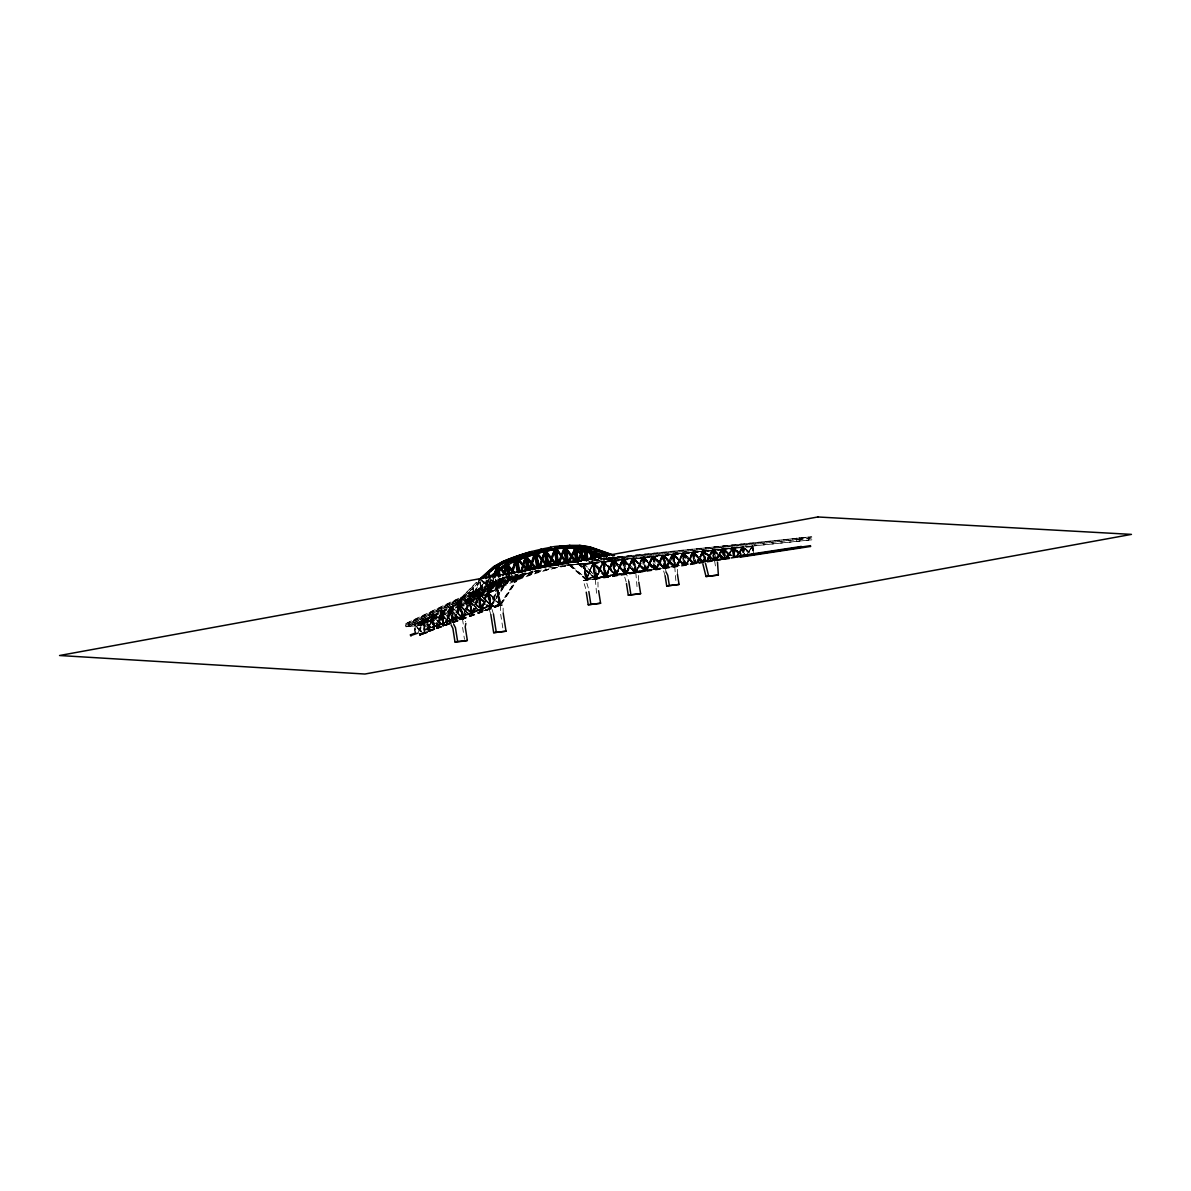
<?xml version="1.0" encoding="UTF-8"?>
<svg xmlns="http://www.w3.org/2000/svg" width="1191" height="1191" viewBox="0 0 1191 1191"><rect width="100%" height="100%" fill="white"/><g stroke="black" fill="none" stroke-linecap="round" stroke-linejoin="round"><path stroke-width="0.75" stroke-dasharray="5 3.75" d="M598.031 587.089L597.927 578.915L585.838 579.972L583.248 580.612L585.689 588.592M638.555 580.479L638.436 572.29L625.007 573.407L613.335 560.931L624.739 574.092L625.722 572.99L614.08 560.633L606.948 575.968L605.936 575.551L612.725 560.887L625.454 573.66M677.471 574.36L677.366 566.172L665.278 567.244L662.687 567.869L665.129 575.849M503.197 613.157L503.093 604.968L491.005 606.025L488.414 606.651L490.841 614.63M467.84 592.999L468.51 592.314L473.854 593.967C471.011 596.363 462.316 589.992 473.571 594.651M477.07 592.18C476.936 590.289 481.209 595.976 483.084 593.163L482.117 587.535L483.903 593.252L489.322 579.779M481.76 580.717L490.573 586.032L493.119 578.439M482.861 582.28L489.754 586.761L491.615 585.555L493.655 578.394M502.349 577.62L500.786 586.27L418.13 625.677L409.436 626.451L408.796 623.459M492.374 580.791L500.339 585.079L502.885 577.575M521.211 573.928L519.723 577.322L520.675 573.973M490.245 580.627L491.541 585.868L493.58 578.781M491.541 585.868L494.116 578.737M499.193 578.156L500.756 585.049L502.81 577.963M500.756 585.049L503.331 577.918M420.438 631.617L414.26 624.546L421.138 631.364M420.974 631.572L414.796 624.501L421.674 631.319M418.369 632.376L422.254 620.541L430.472 627.94L431.708 627.642L423.534 620.124L420.14 630.471M430.472 627.94L424.07 620.079M423.252 624.456L424.026 623.682L430.904 630.501L429.668 630.798L423.252 624.456L429.668 630.798M440.506 624.263L441.742 623.965L433.345 615.658L432.571 616.417L441.042 624.218L433.107 616.372L423.415 620.481L425.381 632.525M432.005 619.677L428.686 629.831L431.47 619.722L439.702 627.121L440.938 626.823L432.765 619.305L428.849 631.245M439.702 627.121L433.301 619.26M436.159 625.856L437.41 625.543L436.159 625.856L440.804 611.683L450.54 620.585L451.761 620.288L442.084 611.281L436.501 628.297L441.28 615.241L450.272 623.399L442.337 615.553L432.646 619.662L441.459 615.628M451.061 620.541L442.62 611.221M449.736 623.444L450.972 623.146L442.04 614.884L437.752 627.985L436.501 628.297M453.95 619.335L459.354 602.825L471.13 613.186L460.932 603.093L459.518 603.227L461.825 616.447L451.359 606.844L445.389 625.037L446.64 624.724L451.315 610.462L460.991 619.469L459.771 619.767L450.019 610.864L446.104 624.769M445.062 622.595L446.312 622.283L445.062 622.595L450.079 607.261L461.096 616.864L451.895 606.8M460.292 619.722L451.851 610.417M469.596 597.554L471.8 612.933L460.634 602.423L454.292 621.776L455.543 621.464L460.336 606.785L459.294 606.442L455.007 621.508M471.026 615.792L461.125 605.981L460.351 606.755L470.326 616.045L460.887 606.695L459.473 606.829L461.617 619.097L464.43 618.203L469.864 601.604L481.06 612.114L478.067 594.369L479.482 594.235L490.826 605.46L491.064 604.745L479.184 593.565L481.789 609.271L470.594 613.231M481.76 609.286L469.909 598.001L463.18 618.516L464.43 618.203M460.857 601.931L462.882 616.209L468.629 598.403L481.164 609.509L470.445 597.956M463.895 618.248L468.584 602.021L480.36 612.368L470.4 601.559M490.975 608.467L479.139 597.182L473.333 614.943L469.79 616.089M490.498 608.646L479.675 597.138M469.909 598.001L481.253 609.226L478.41 593.356L479.407 593.088M481.76 611.846L487.134 593.163L499.52 604.7L500.294 603.926L488.414 592.761L482.221 611.683L481.045 611.757L488.206 589.902L487.179 589.56L481.104 608.854L491.183 605.296L486.628 580.211M500.056 604.656L488.95 592.701M490.826 605.46L479.184 593.565M499.52 604.7L488.414 592.761M419.455 630.635L422.775 620.481M432.05 616.06C423.356 643.319 426.527 625.439 432.556 616.462L427.599 631.558M436.695 625.811L441.325 611.638M445.583 622.551L450.6 607.216M445.925 624.992L450.555 610.819M454.486 619.29L459.875 602.78M454.813 621.732L459.83 606.398M462.302 616.268L463.373 616.03L469.15 598.358M463.716 618.471L469.105 601.961M472.008 612.71L478.425 593.937L472.083 615.256M478.425 593.937L472.276 612.755L471.279 612.978L468.792 598.79L470.207 598.671M469.552 601.157L471.576 615.434L472.604 615.211L478.38 597.54L490.394 608.69M509.703 578.052L490.692 605.624L508.691 577.62L509.703 578.052L491.675 605.847L481.596 608.541L487.7 589.5M487.655 593.118L481.581 611.712L480.494 612.159L478.023 597.971L479.437 597.852M495.858 579.392L500.414 604.477L490.32 607.321L496.409 588.741L497.436 589.083L491.362 607.678L490.201 607.261M490.826 607.723L496.93 588.696M479.08 580.166L474.137 594.115L479.407 582.28M479.616 580.121L474.226 593.803L472.693 588.056L474.673 594.071M488.31 579.347L482.921 593.029L483.903 593.252M488.846 579.302L483.457 592.984L482.444 587.178M474.137 594.115L478.886 582.325M483.367 593.297L488.786 579.823L490.945 589.456L489.59 581.297M583.918 564.802L584.721 564.072L596.229 577.799L584.185 564.117M577.918 563.953L595.068 578.871L605.817 576.846L604.924 577.025L593.148 563.983L593.297 562.45L624.441 559.83L626.823 572.99L625.126 572.886L622.848 560.187M606.442 575.789L605.46 576.98L593.669 563.938L594.115 562.762L606.442 575.789L605.341 576.638L611.951 560.991L612.963 561.408L606.353 577.04L605.341 576.638M606.159 576.459L594.651 562.718M615.673 574.97L603.346 561.944L614.854 575.7L615.777 574.226L604.105 561.75L615.509 574.911M615.39 575.64L603.882 561.899M615.717 573.973L615.747 575.521L605.37 577.352L602.14 562.599L604.641 561.69L616.313 574.181L615.137 575.015L603.346 561.944M604.924 577.025L606.517 576.34L603.256 561.259L605.996 576.384M613.067 561.601L613.871 560.872L625.543 573.362M626.258 572.931L614.616 560.589L625.99 573.615L635.577 571.397M606.948 575.968L605.311 575.729L602.869 562.212L623.563 560.455L624.59 559.487L636.173 571.486L642.366 570.727M623.027 559.472L616.402 574.97L623.221 559.725L624.59 559.487M645.06 570.921L651.864 556.807L652.876 557.224L646.341 570.772L644.242 571.025L633.284 558.713L636.039 572.171L633.15 559.055M633.002 559.398L633.806 558.668L645.403 570.668L652.132 569.864L645.82 570.817L651.864 556.807M645.984 570.295L634.029 558.46L644.629 570.444L647.338 570.117L653.159 556.584L646.579 570.221M613.335 560.931L634.565 558.415M623.563 560.455L635.205 572.797L623.846 559.77M635.547 571.769L624.054 559.532M636.083 571.725L635.056 571.442L632.823 559.115L652.549 557.165M626.719 573.526L633.195 558.653L644.882 570.727L635.443 572.752L641.889 557.879L643.512 558.266L644.003 557.373L655.586 568.762M642.649 557.239L644.257 556.867L641.904 557.492L642.961 557.284L645.433 570.891L644.271 570.623L642.053 558.296L644.539 557.328M643.512 558.266L654.38 569.581L652.028 557.224L653.993 556.391L665.203 567.378L663.164 555.051L643.721 556.912L646.118 570.266L652.623 556.629L653.77 556.51L664.816 567.943L662.404 555.259L664.221 554.857L633.002 558.251M654.246 557.016C676.28 579.273 658.951 565.457 654.529 556.331M641.889 557.879L653.859 569.626L656.569 569.298L663.223 555.572L673.898 566.603L676.22 566.335L682.83 554.128L676.964 566.246L673.079 566.708L661.854 555.81L655.273 569.447L643.78 557.596L642.649 557.626L635.83 571.74M662.94 556.242L663.744 555.527L674.434 566.559M673.659 553.934L676.354 565.71L674.731 565.889L663.982 555.363L657.521 568.524L654.231 568.911L643.17 557.582L636.366 571.68M664.146 568.003L662.017 556.227L664.504 555.319M673.466 555.185L684.036 565.085L673.213 554.544L683.217 565.189L673.466 555.185L671.992 555.2L674.061 566.588M663.849 567.526L667.734 567.065L673.957 554.291L684.408 564.415M652.564 557.06L674.478 554.232M683.664 553.949L692.671 563.12L694.025 562.971L684.468 553.22L683.44 554.098L693.638 563.596L683.708 553.428M663.834 555.706L683.574 553.755L685.584 564.891L683.947 565.07L681.967 554.128L684.468 553.22M692.894 553.13L702.72 562.197L691.807 552.698L685.882 564.832L692.552 552.43L693.698 552.401L703.256 562.152M691.807 552.698L693.698 552.401M703.628 561.497L693.906 552.192L688.145 563.938L686.85 564.087L693.088 552.386L702.809 561.586L694.159 552.818L692.552 552.43M701.782 551.612L702.794 552.029L697.375 563.12L696.08 563.269L701.782 551.612L703.673 551.329L712.858 560.678L711.503 560.827L703.137 551.373L712.858 560.678M712.665 550.718L714.362 559.919L703.896 551.15L698.343 562.42L697.063 562.569L702.526 551.388L703.673 551.329M704.417 561.378L702.69 551.805L704.417 551.105M730.887 555.438L723.101 549.245L716.044 560.276L713.647 560.559L711.905 550.986L714.406 550.019L724.783 558.281L723.026 548.738L724.098 548.53L721.746 549.096L723.339 548.738M731.408 555.393L722.49 549.289L714.913 559.844L715.999 559.725L714.258 550.361C710.417 550.912 713.826 548.634 712.441 550.823L714.406 550.019M723.622 549.2L730.381 555.363M733.671 556.986L723.86 549.051L716.759 559.636L713.096 560.068L703.062 551.344L697.063 562.569M703.762 551.478L724.381 549.006M702.854 550.912L704.134 550.629L703.077 550.837L705.504 561.259L713.037 550.272L723.145 559.16L724.724 558.951L731.721 548.47L733.328 548.857L733.835 547.964L743.258 555.378M733.165 555.78L731.87 548.887L734.356 547.92M742.767 552.773L741.844 547.8L743.586 547.101L752.489 554.559M601.991 561.795L603.733 562.226L597.123 577.858L596.11 577.456L602.72 561.81L605.757 576.504M605.132 576.206L595.783 577.441L596.646 577.412L603.241 561.765M596.602 577.903L603.197 562.271M612.472 560.946L605.877 576.593L596.14 578.171L595.917 576.92M605.832 577.099L611.951 560.991M473.05 594.696L467.989 592.359M482.281 593.877L481.923 587.237M489.754 586.761L490.573 586.032L489.754 581.178M492.062 585.823L490.781 580.583L498.984 585.942L497.63 575.566M498.984 585.942L499.803 585.213L498.434 577.129M506.205 575.878L508.646 578.632L510.552 577.635M508.646 578.632L508.944 577.963M515.435 575.074L517.877 577.814L520.244 577.278M517.877 577.814L519.767 576.816M537.841 570.37L538.392 570.221A499.892 336.815 84.9 0 0 533.687 571.472M597.257 561.303L596.944 561.289M593.237 563.462L586.612 578.945L592.761 563.001L594.369 563.388M586.136 578.498L593.282 562.956L587.148 578.9L585.838 579.689L568.688 564.772M605.281 576.906L595.366 577.68L602.512 562.137L596.378 578.082L602.512 562.137M595.842 578.141L602.467 562.643L603.599 562.569M616.402 574.97L623.697 560.187L635.056 572.797M631.915 558.966L625.632 574.151L632.927 559.368L631.915 558.966L625.632 574.151M632.451 558.921L625.677 573.645L615.747 575.521M606.427 576.012L613.246 560.842M622.476 560.023L615.702 574.687L623.31 559.815L634.952 572.171L621.94 560.068L615.166 574.747L617.012 575.03M615.658 575.193L621.94 560.068M632.987 558.356L626.168 574.107M633.672 559.115L626.972 573.496C618.486 574.464 652.221 569.268 625.87 573.273L632.659 558.698L634.416 558.743L636.738 571.546L642.902 570.668L636.59 571.635L642.649 557.626M642.381 558.341L635.666 572.722L625.171 574.419L624.947 573.154M642.425 557.835L635.949 572.707M637.125 571.591L635.011 571.829L637.125 571.591L643.661 558.043M645.596 570.876L652.4 556.763M656.033 569.343L661.854 555.81M655.809 569.402L662.39 555.765M673.734 554.5L672.587 554.53L666.454 567.199L664.37 555.661L663.089 555.914M682.354 553.666L675.684 566.38L673.123 554.485L667.734 567.065M656.241 568.658L662.613 555.616L663.744 555.527M656.777 568.613L663.149 555.557L673.987 566.008L664.236 556.003M657 568.569L662.613 555.616M671.843 554.798L665.471 567.839L672.379 554.753L666.752 567.705L666.007 567.794L672.379 554.753M676.652 565.651L677.947 565.502L683.098 553.458L676.652 565.651L682.577 553.517L684.334 553.562L686.254 564.177L683.068 564.564L673.674 554.961M692.284 553.145L686.641 564.742L693.028 552.892M696.616 563.224L702.303 551.567M696.08 563.269L702.258 552.073M712.441 550.942L703.003 551.716L698.343 562.42M706.293 561.75L712.292 550.525L707.573 561.616L706.829 561.705L712.292 550.525M707.052 561.661L711.756 550.57M727.016 557.998L733.477 548.619L727.775 557.909L726.54 558.043L732.465 548.217L742.901 556.167M735.77 557.224L741.695 547.398L748.35 552.416M736.738 556.584L742.455 547.175L743.586 547.101M745.953 555.765L752.206 546.312L749.035 552.669M737.958 554.366L742.231 547.354M739.149 553.398L742.976 547.131L739.805 553.487M748.38 552.579L752.206 546.312M726.54 558.043L732.941 548.679L731.721 548.083L733.328 547.726M738.405 554.038L741.695 547.398M739.313 553.532L742.931 547.637L741.695 546.997L742.782 546.907M748.543 552.713L751.67 546.356M738.896 553.994L743.05 547.145L749.407 552.475M722.416 549.855L713.513 550.614C705.668 564.489 702.124 565.546 712.501 550.316L714.764 560.41L713.647 560.559M714.764 560.41L721.731 549.498L729.845 555.423M714.183 560.514L712.441 550.823L715.285 560.365L722.267 549.453M491.228 605.579L509.227 577.575M499.922 604.82L517.921 576.816L518.934 577.233L500.905 605.043L499.922 604.82L518.934 577.233M500.458 604.76L518.457 576.757M706.308 561.14L712.828 549.974L691.807 552.296L692.879 552.088L694.934 563.432L693.847 563.551L692.492 553.056L683.038 553.815M715.538 560.321L721.731 549.498M595.068 578.871L595.917 578.35L593.669 562.792M611.593 559.606C613.737 558.892 609.628 560.023 608.988 557.701M715.999 559.725L723.026 549.245L729.815 555.021M722.818 548.783L724.128 559.055L725.23 558.907L732.733 548.887L725.989 558.817L722.327 559.264L713.126 550.331L715.285 560.365M585.838 579.689L586.687 579.168L583.798 563.373M722.416 549.751L724.679 558.981L732.197 548.932M473.229 587.997L473.854 593.981L472.693 588.056M478.44 582.682L457.895 603.137L457.463 601.589L476.221 582.459M457.463 601.589L476.757 582.414M457.895 603.137L477.904 582.741M488.92 580.598L467.125 602.333L466.693 600.77L486.702 580.374M466.693 600.77L487.238 580.33L491.868 605.936L426.259 629.905M467.125 602.333L488.384 580.642M501.024 581.268C497.63 582.622 503.465 580.717 500.458 577.873M507.813 575.819C507.366 582.905 512.056 581.491 509.391 575.357M508.676 580.97L510.254 580.449M422.239 620.154L423.222 619.692M431.514 615.732L432.497 615.256M422.76 620.109L423.758 619.633M432.035 615.687L433.033 615.211M440.789 611.311L442.308 610.789M450.064 606.889L451.583 606.353M459.339 602.452L460.322 601.976M468.614 598.031L470.132 597.51M477.889 593.609L478.931 593.312L490.305 605.519M487.164 589.173L488.206 588.89L491.183 605.296L424.904 629.697M459.86 602.408L460.53 602.959M469.15 597.986L472.336 612.74M415.614 633.538L414.14 624.918L423.832 620.794M433.062 619.975L431.648 620.109L433.286 629.473L434.819 629.056L432.69 616.06L442.382 611.951M440.923 615.687L442.724 626.019L444.258 625.603L441.965 611.638L451.657 607.514M453.399 619.692L451.24 607.202L459.518 603.227M414.14 624.918L422.954 620.883M423.415 620.481L432.229 616.447M432.69 616.06L441.504 612.025M441.965 611.638L450.779 607.604M451.24 607.202L460.054 603.167M462.837 616.223L460.515 602.78L469.328 598.745L471.696 612.502M472.291 612.606L469.79 598.358L478.067 594.369M481.64 608.809L479.065 593.922L487.878 589.902L490.335 608.035M470.326 598.314L478.603 594.324L481.194 609.152L472.217 612.278L469.79 598.358M479.065 593.922L487.878 589.902M431.47 619.35L432.452 618.873M431.991 619.29L432.988 618.814M440.744 614.913L442.263 614.392M450.019 610.492L451.538 609.971M459.294 606.07L460.277 605.594M468.569 601.634L470.088 601.113M477.844 597.212L479.363 596.691M487.119 592.79L488.638 592.269M496.394 588.369L497.436 588.071L500.562 605.162M459.815 606.011L460.813 605.549M469.09 601.589L472.112 615.39L469.745 601.961L478.023 597.971M478.365 597.167L481.551 611.921M487.64 592.746L491.02 608.452L479.824 612.412M431.648 620.109L423.371 624.099L432.184 620.064M443.737 625.796L441.921 615.241L451.612 611.132M451.002 610.015L441.921 615.241M452.684 622.357L450.526 610.239L453.22 622.312L451.195 610.819L460.009 606.785M462.614 618.873L460.47 606.383L469.284 602.363M488.712 593.431L479.02 597.54L487.834 593.505M499.357 604.745L497.049 588.92L488.295 593.118L497.109 589.083L496.915 588.116M469.745 601.961L478.559 597.927M415.093 633.582L413.947 624.114M441.772 610.834L443.454 623.176L444.481 622.953L442.501 611.579M453.786 624.546L451.047 606.413M413.471 624.337L414.483 624.069M424.324 632.763L423.177 623.295M443.246 625.826L441.727 614.437M422.701 623.518L423.713 623.25M506.592 576.37A501.545 337.931 84.9 0 0 488.027 584.364L405.372 623.756L406.012 626.749L408.9 626.496L491.555 587.089A499.892 336.815 84.9 0 1 527.33 573.258M405.416 624.039L488.072 584.632A501.545 337.931 84.9 0 1 506.637 576.638M408.319 623.786L491.451 584.052A501.545 337.931 84.9 0 1 510.016 576.057M517.549 574.687A501.545 337.931 84.9 0 0 491.154 585.525L408.498 624.933L405.595 625.186L491.496 584.334A501.545 337.931 84.9 0 1 514.75 574.598M557.299 567.288A499.892 336.815 84.9 0 0 500.786 586.27L492.091 587.044L491.689 585.481A501.545 337.931 84.9 0 1 518.085 574.643A501.545 337.931 84.9 0 0 491.675 585.481L409.019 624.888L417.728 624.114L503.629 583.262A501.545 337.931 84.9 0 1 531.603 571.888M406.012 626.749L488.667 587.342A499.892 336.815 84.9 0 1 526.02 573.05M409.436 626.451L500.16 583.277A501.545 337.931 84.9 0 1 524.978 572.99M417.55 622.967L500.682 583.233A501.545 337.931 84.9 0 1 525.514 572.945M418.071 622.923L500.726 583.516A501.545 337.931 84.9 0 1 525.559 573.228M418.026 622.64L418.666 625.632L501.322 586.225A499.892 336.815 84.9 0 1 565.874 565.799M418.666 625.632L421.569 625.364L504.225 585.957L503.808 584.409A501.545 337.931 84.9 0 1 546.059 568.732M432.169 616.283L434.283 629.116C432.214 629.905 431.038 599.162 434.536 626.6L433.494 626.838L431.693 616.506M481.104 608.854L481.596 608.541M424.368 629.741L491.183 605.296M428.373 630.843L500.414 604.477L428.909 630.798M428.522 631.647L501.083 605.117L496.394 579.347M429.043 631.602L500.548 605.281M427.271 629.116L427.986 628.848M433.494 626.838L435.028 626.421L433.226 616.015M440.968 612.07L442.948 623.369L444.481 622.953M450.243 607.648L452.386 619.901L455.2 619.022L453.979 619.335M460.575 616.908L463.567 615.807M450.198 611.251L452.163 622.551L453.711 622.134L451.195 610.819M490.469 604.73L481.492 607.857L479.601 593.877M500.294 603.926L490.722 607.038L499.699 603.911L497.109 589.083M490.424 608.333L481.447 611.459L490.424 608.333L487.342 589.947M729.785 558.177L586.3 580.017L583.367 563.819L584.439 563.611M603.286 561.437L602.72 561.408M591.644 561.006L594.994 579.362L592.597 563.001L603.599 561.437M612.516 560.619L613.588 560.41M621.955 559.666L624.292 559.026L622.699 559.383M642.976 557.18L644.882 570.965L633.538 559.353M490.796 606.145L491.183 605.177M587.223 579.02L586.151 579.213L568.985 564.117M672.602 554.143L674.195 553.77L671.843 554.396L673.451 554.038M582.727 563.581L585.764 580.181L586.835 579.972M594.994 579.362L705.504 562.435M607.038 576.072L596.676 578.022M605.37 577.352L615.211 575.67L612.487 560.44L602.527 561.631L605.222 576.548M615.33 574.94L616.402 574.732L614.541 574.925L612.1 561.408M624.56 574.122L625.617 573.913M713.052 549.766L714.109 549.557L713.052 549.766L714.898 559.874L703.896 551.15M592.761 562.614L594.369 562.241M611.951 560.604L613.797 560.172M613.261 560.44L614.333 560.127M631.93 558.564L634.282 557.939L613.261 560.336L615.583 574.509L616.938 574.925M702.318 551.18L672.915 554.083M625.171 574.419L626.243 574.211M635.577 572.663L634.386 572.886L636.202 572.677L643.259 557.641L654.678 569.521M712.516 549.914L713.573 549.721L715.449 559.8L713.201 550.57M722.49 548.902L742.231 546.952M538.392 570.221L537.305 570.504L538.377 570.31A501.545 337.931 84.9 0 0 500.905 584.662L418.249 624.069L421.152 623.801L503.808 584.409L504.225 585.957A499.892 336.815 84.9 0 1 559.115 567.318M499.267 585.272L500.324 584.781A501.545 337.931 84.9 0 1 533.092 571.799M479.824 582.25C482.072 596.855 483.084 589.098 480.628 580.449M481.194 590.319L482.251 590.14M594.845 560.827L594.994 560.872M490.424 589.515L491.481 589.322L489.858 579.63M583.248 580.612L597.927 578.915M626.198 581.967L623.756 573.988L626.347 573.347L628.788 581.342M623.756 573.988L638.436 572.29M662.687 567.869L677.366 566.172M707.126 561.646L717.25 560.47L706.903 561.393M488.414 606.651L503.093 604.968M451.195 625.171L450.436 620.317L453.027 619.692M450.436 620.317L465.1 618.62L465.607 621.851M644.763 570.965L635.443 572.752L624.307 560.172M626.213 573.571L635.532 571.784L626.466 573.541L626.198 572.677M635.518 572.216L644.807 570.578M615.062 574.866L605.757 576.399L593.952 563.254M616.342 574.285L625.662 572.841L625.826 573.615M634.892 572.022L625.573 573.466L623.176 560.157M729.651 557.373L586.151 579.213L583.262 563.417M576.891 562.137L595.381 578.394L729.711 557.954M707.335 562.167L729.86 558.758M603.971 562.078L606.353 575.432L615.717 574.092L612.874 561.289M595.381 577.069L586.553 578.26L595.902 577.025L592.91 563.417L584.052 564.46L593.446 563.373L605.624 576.518M615.583 574.509L624.947 573.273L622.104 560.47M606.502 576.116L615.851 574.896M615.732 575.298L625.081 574.077M713.588 550.748L723.428 558.43L725.885 558.132L724.247 549.334L722.639 549.706L724.247 558.326L725.885 558.132M694.517 562.881L696.154 562.703L694.308 552.475L692.7 552.847L694.517 562.881L696.154 562.703M673.451 566.053L676.354 565.71M693.117 563.641L682.905 554.143L692.284 563.745L695.484 563.358L693.564 552.743M695.484 563.358L694.383 563.507L692.343 552.148M682.681 565.234L685.584 564.891M685.882 564.832L687.177 564.698M644.629 570.444L646.802 570.161L652.623 556.629M664.28 567.988L652.951 557.239L663.461 568.092L665.248 567.869L662.925 555.214M647.338 570.117L645.165 570.385L634.282 559.085M583.367 563.819L593.297 562.569M593.282 563.641L602.676 562.554M742.455 546.773L743.541 546.669L745.119 555.14M751.685 545.954L752.757 545.85L754.35 554.321M600.74 558.683L808.912 537.007L809.27 540.059L812.158 539.806L812.039 538.168L811.815 536.739L600.547 558.907M593.475 559.874L598.984 559.294M593.237 559.949L598.745 559.383M600.592 559.189L811.86 537.022M594.398 560.738L796.541 539.523L799.429 539.27L799.563 540.908L796.66 541.161L796.317 538.109M588.637 561.408L812.039 538.168L809.136 538.421M808.376 537.052L808.734 540.104L574.315 564.504A499.892 336.815 84.9 0 0 566.172 565.189M568.583 565.338A499.892 336.815 84.9 0 1 586.434 563.417L812.158 539.806M734.103 547.681L733.031 547.771L734.698 556.852M743.333 546.863L742.261 546.967L743.928 556.033M593.833 562.405L593.981 563.209L612.621 561.348L615.047 574.658M799.682 537.811L799.905 539.24L808.6 538.466M733.552 547.726L732.48 547.815L733.686 548.426M743.541 546.669L744.569 555.214M752.757 545.85L753.814 554.366L752.355 546.714L733.686 548.307L735.249 556.793L733.15 548.47L734.222 548.262L735.8 556.718M703.062 550.957L701.782 551.225L703.598 550.793L705.534 561.229M723.175 549.542L725.334 558.207L723.711 549.393L743.452 547.443L745.03 555.899M752.682 546.758L751.834 546.758L752.697 551.373M596.468 560.827L597.54 560.633M612.487 560.44L615.583 574.613M653.859 556.718L656.554 568.643M643.125 557.984L644.391 557.671L646.668 570.206M586.448 563.417L577.739 564.192A499.892 336.815 84.9 0 0 567.988 565.07L577.218 564.236A499.892 336.815 84.9 0 0 567.452 565.115M589.739 561.482L589.873 563.12L586.969 563.373A499.892 336.815 84.9 0 0 567.497 565.531M592.91 563.417L594.517 563.045L597.063 577.173L595.976 577.173M606.695 558.564L615.985 561.542L615.866 559.904L608.869 557.477M618.099 556.659L625.096 559.1L625.215 560.738L624.575 559.145L617.563 556.718M528.774 573.333L528.238 573.571M723.428 558.43L714.124 550.704M716.759 559.636L722.803 548.902M713.096 560.068L704.149 551.775M722.327 559.264L713.379 550.957M711.503 560.827L703.39 551.999M692.671 563.12L684.185 553.904M694.025 562.971L683.932 553.264M701.901 562.301L693.415 553.086M683.068 564.564L674.21 554.917M686.254 564.177L683.887 564.46L673.957 554.291M677.947 565.502L682.577 553.517M666.99 567.154L664.667 567.422L653.993 556.391M673.079 566.708L663.476 556.197M676.964 566.246L681.818 553.711M654.231 568.911L657.521 568.524M663.461 568.092L666.752 567.705M653.859 569.626L656.569 569.298M644.242 571.025L646.341 570.772M635.488 572.112L634.356 572.067L632.064 559.368M615.777 574.226L616.864 574.226L614.467 560.931M501.292 585.004L500.324 584.781L500.786 586.27M606.353 575.313L604.507 562.033M491.154 585.525L491.555 587.089L488.667 587.342L488.25 585.778A501.545 337.931 84.9 0 1 516.224 574.404M501.322 586.225L500.905 584.662L501.322 586.225L504.225 585.957M595.366 577.68L596.587 577.665L586.701 579.064L568.181 562.911M491.555 587.089L488.667 587.342L488.25 585.778M595.381 578.394L596.676 578.126L596.438 576.861M488.206 589.902L487.179 589.56M497.436 589.083L496.409 588.741M482.549 593.207L477.219 591.54M478.886 596.914L480.926 611.683M478.38 597.54L473.333 614.943M460.381 602.155L462.346 616.253L461.274 616.655L451.359 606.844M460.515 602.78L463.359 616.03M470.162 602.274L468.748 602.408L471.055 615.628M450.585 606.636L453.429 619.662M460.47 606.383C468.182 644.956 455.036 579.273 462.138 618.903M489.933 604.775L491.064 604.745M490.32 607.321L491.362 607.678M491.02 608.363L479.139 597.182M441.251 614.675L443.767 625.781L442.724 626.019M441.28 615.241L437.752 627.985M471.815 612.576L472.991 612.502M424.562 630.113L422.745 619.915L425.098 630.069M453.384 619.543L451.776 607.157M452.386 619.901L465.1 618.62M450.54 620.585L451.761 620.288M459.771 619.767L460.991 619.469M454.292 621.776L455.543 621.464M452.64 622.372L453.711 622.134M442.948 623.369L441.295 611.057L443.99 623.131M452.163 622.551L450.674 611.043M441.742 623.965L432.809 615.702M450.972 623.146L442.04 614.884M445.389 625.037L446.64 624.724M431.708 627.642L423.534 620.124M440.938 626.823L432.765 619.305M434.298 629.25L431.976 619.097L433.792 629.295L434.819 629.056M430.904 630.501L423.49 623.742M703.613 550.689L722.267 549.051M683.798 553.607L702.467 551.984L703.747 562.063M633.21 558.266L623.235 559.219L625.751 573.184M623.756 559.175L623.905 559.978L642.574 558.251M693.772 552.535L703.211 551.761M713.588 549.602L732.257 548.039M692.343 552.252L682.905 553.011L685.033 564.951L682.503 553.964M723.175 549.661L713.737 550.406L715.493 559.77M673.674 553.83L683.113 553.071M662.94 555.11L672.379 554.351M673.808 554.619L683.262 553.875M643.869 557.716L662.538 556.182M477.606 592.135L482.802 593.833M612.427 556.525L625.215 560.738M608.333 557.537L615.345 559.964L615.464 561.601M607.231 558.519L615.985 561.542M490.141 578.96L499.803 585.213M491.243 580.523L499.52 585.898M480.911 579.779L490.573 586.032M482.013 581.342L490.29 586.701M609.509 557.641L612.129 559.547M609.822 557.12L612.442 559.085M609.286 557.165L611.921 559.13M713.871 550.063L724.247 558.326M743.318 547.786L748.871 552.371M734.088 548.604L741.04 554.336M733.552 548.649L740.504 554.381M733.835 547.964L740.177 553.294M733.328 548.857L739.581 554.157M739.045 554.202L733.075 548.232L739.715 553.934M724.113 549.676L730.351 554.976M723.86 549.051L730.485 554.753M578.454 563.909L595.604 578.826M569.224 564.728L586.374 579.645M713.647 550.287L723.681 559.1M580.062 564.415L595.917 578.35L592.701 560.797M732.465 548.217L734.564 557.388L732.257 547.92M722.49 549.289L724.679 558.981L722.952 549.587L732.405 548.843L734.013 557.462M612.725 560.887L615.732 575.417M469.864 601.604L480.524 612.159M460.634 602.423L471.294 612.978M460.589 606.025L470.49 615.836L471.591 615.583L469.075 601.395M451.315 610.462L460.47 619.514M442.084 611.281L451.24 620.332M693.906 552.192L703.107 561.542M663.982 555.363L674.806 565.904L672.736 554.946M653.487 557.194L663.982 568.047L665.784 567.824L663.61 555.855M644.257 558.013L654.752 568.866M644.003 557.373L655.05 568.807M634.029 558.46L645.448 570.34M613.588 561.557L625.26 574.047M604.358 562.375L616.03 574.866M594.115 562.762L605.906 575.834L596.527 577.218L593.981 563.105M516.239 574.345L518.695 577.099L515.718 574.39M515.956 575.015L518.413 577.769M506.726 575.834L509.182 578.588M588.28 587.967L585.838 579.972M493.431 614.02L491.005 606.025M467.214 600.726L467.646 602.274M457.984 601.544L458.416 603.093M491.689 585.481L492.091 587.044A499.892 336.815 84.9 0 1 532.615 571.844M421.569 625.364L420.929 622.387L503.585 582.98A501.545 337.931 84.9 0 1 531.558 571.606M418.13 625.677L417.505 622.685M408.9 626.496L408.275 623.503L490.93 584.096A501.545 337.931 84.9 0 1 509.48 576.102M742.38 547.652L744.479 555.974L742.916 547.488M490.498 608.497L487.625 592.537L488.31 593.297M672.528 555.051L675.133 566.469L672.915 554.187M663.298 555.855L665.918 567.288L663.685 555.006L673.123 554.098L675.282 565.829M662.553 556.063L665.233 567.899M653.323 556.882L656.003 568.717L653.71 556.033M742.603 547.577L743.467 552.192M733.477 548.515L735.115 557.328M732.614 548.619L734.162 556.912M723.488 549.542L725.23 558.907M721.88 549.9L723.592 559.1M592.18 560.842L595.381 578.513M495.322 579.555L499.878 604.522M486.092 580.374L490.647 605.341L487.685 588.935M723.562 548.694L723.711 549.498M706.055 561.184L704.283 551.433L703.226 551.641L704.968 561.303M703.539 551.656L705.385 561.884M702.854 551.016L704.834 561.958M702.318 551.061L704.283 562.018M693.624 551.835L695.604 562.762M693.088 551.88L695.053 562.837M683.649 552.907L685.703 564.251M683.113 552.966L685.153 564.311M682.726 553.919L684.617 564.37M682.369 553.16L684.483 565.025M672.379 554.247L674.582 566.544M662.762 556.018L664.831 567.407M653.621 556.852L655.884 569.387M653.174 556.078L655.452 568.777M652.951 556.212L655.333 569.462M652.787 557.046L654.916 568.822M652.415 556.257L654.812 569.506M643.646 557.939L645.969 570.727M643.185 557.075L645.582 570.325M642.798 558.028L645.031 570.385M636.202 571.71L633.746 558.103L632.466 558.415L634.982 572.365M633.21 558.147L635.666 571.754M625.483 573.109L625.707 574.375M622.491 559.517L625.037 573.615M613.797 560.276L613.931 561.08M616.253 573.928L616.476 575.193M603.063 561.586L603.212 562.39M605.668 576.042L605.891 577.307M593.818 563.596L596.304 577.397M584.587 564.415L587.074 578.216M583.903 563.76L586.538 578.364M481.506 611.936L478.544 594.16M422.745 619.915L424.845 632.719M423.237 623.474L423.386 624.278M414.006 624.292L414.155 625.096M623.92 559.874L626.287 573.139M623.697 560.112L626.094 573.407M613.946 560.976L616.328 574.39M613.737 561.214L616.119 574.449M603.748 562.241L606.293 576.355M603.435 562.241L605.817 575.476M593.446 563.254L595.991 577.367M496.573 589.128L499.163 603.956M488.831 593.058L491.258 606.993M487.298 593.55L489.888 608.393M479.556 597.495L481.983 611.415M470.281 601.917L472.589 615.211M459.994 603.003L462.361 616.402M459.949 606.621L462.138 619.037M450.719 607.44L452.922 619.856M441.399 615.464L443.26 625.975M432.125 619.901L433.822 629.429M423.951 620.437L425.589 629.875M422.418 620.928L424.056 630.292M414.676 624.858L416.15 633.344M508.87 575.402L509.733 580.493M508.334 575.759L509.212 580.925M499.922 577.918L500.503 581.312M499.729 578.111L500.845 584.736M499.401 578.305L499.982 581.744M489.218 581.223L490.052 586.076M480.375 582.116L481.715 590.274M799.369 539.285L799.146 537.87M714.66 561.11L715.419 565.948M674.761 566.797L675.937 581.714M665.278 567.244L666.052 572.082M635.845 572.916L637.259 589.351M595.321 579.541L596.855 596.706M500.488 605.579L500.592 613.767L503.138 630.024M462.51 619.246L463.269 624.099M462.614 627.434L464.49 639.388M799.905 539.24L800.039 540.878M500.205 583.56A501.545 337.931 84.9 0 1 525.023 573.273M490.975 584.379A501.545 337.931 84.9 0 1 509.525 576.384M560.723 566.99A499.892 336.815 84.9 0 1 578.484 564.177M580.106 563.983A499.892 336.815 84.9 0 1 589.873 563.12M528.923 572.797A499.892 336.815 84.9 0 1 532.094 571.903M560.514 566.678A499.892 336.815 84.9 0 1 565.353 565.844M534.208 571.412A499.892 336.815 84.9 0 1 538.987 570.191M548.604 568.062A499.892 336.815 84.9 0 1 553.428 567.154M558.266 566.35A499.892 336.815 84.9 0 1 563.12 565.651M597.004 560.678L596.989 560.782M602.691 559.949L602.691 559.949M604.596 559.964L603.688 560.112L604.596 559.964"/><path stroke-width="1.5" d="M465.86 623.474L465.205 626.808L467.348 640.475L464.758 641.086L454.992 641.949L452.863 628.297L451.195 625.171M493.64 576.652L497.213 565.859L494.161 576.608M502.855 575.834L505.907 565.085L506.919 565.517M503.897 573.988L505.431 568.628M511.46 572.648L516.313 557.507L511.505 574.27M511.936 573.109L516.552 557.343L527.941 569.745M512.458 573.065L515.837 561.318M520.69 571.829L525.544 556.688L522.179 570.578M521.167 572.29L525.544 556.688M494.086 577.01L496.677 565.904M494.622 576.965L497.183 568.107M503.838 574.419L505.907 565.085M504.359 574.375L506.413 567.288M529.161 569.551L535.057 551.716L546.029 564.474M529.682 569.506L535.593 551.671M529.638 570.027L535.831 551.507L547.428 565.174M530.159 569.983L535.533 553.755L537.766 566.588M538.928 567.124L544.823 550.852L539.404 567.586M539.925 567.541L544.227 554.559M548.783 564.817L555.2 547.771M549.259 565.278L555.423 547.622L567.824 563.432L574.702 549.483M549.795 565.234L555.08 549.944M558.609 562.301L564.43 546.952M558.49 564.474L565.189 546.758M559.026 564.415L564.311 549.125M507.024 575.164L497.912 565.576L504.984 574.509M525.782 556.525L527.33 568.047M538.079 566.856L536.352 551.463M554.664 547.815L557.537 564.772L555.959 547.562M576.236 547.726L568.539 562.39M577.769 561.586L584.93 546.967L589.083 551.031M585.466 546.907L584.171 547.16L577.293 561.11M598.448 557.552L593.505 553.071L594.89 553.398L589.932 559.219M606.368 555.78L602.438 552.922L604.12 552.579M602.438 552.922L603.256 552.207M575.476 547.934L567.288 563.477L565.353 547.622L566.425 547.428L568.36 563.283M569.06 562.346L575.179 549.959M577.814 561.065L583.932 548.664M578.29 561.527L584.409 549.14M589.456 558.758L594.354 553.443M589.977 558.698L593.297 554.366M590.453 559.175L593.773 554.842M598.686 557.939L603.108 552.148L603.837 556.912M601.425 554.991L603.643 552.103L602.735 552.252L603.108 555.393M599.162 558.4L603.584 552.624M478.722 579.913L493.699 566.603L502.796 561.512A501.545 337.931 84.9 0 1 531.097 551.641L541.22 549.215M479.258 579.868L494.235 566.544L503.317 561.467A501.545 337.931 84.9 0 1 531.618 551.582M481.655 578.915L494.116 568.167L503.168 563.09A499.907 336.83 84.9 0 1 531.365 553.249L541.473 550.823M490.454 576.548L502.93 565.785L512.011 560.693A501.545 337.931 84.9 0 1 540.312 550.823M492.24 575.223L506.488 564.043M492.136 576.816L503.331 567.348L512.919 562.226M492.672 576.772L503.867 567.303M488.667 577.992L487.848 573.139L488.846 572.35L490.216 577.278M487.848 573.139L489.382 572.305M497.63 575.566L497.079 572.32L498.612 571.486M485.943 575.03L494.637 568.107L503.689 563.045A499.922 336.83 84.9 0 1 531.901 553.205M509.525 562.346L512.547 560.648A501.545 337.931 84.9 0 1 521.896 556.941M410.419 634.877L411.103 635.637L410.419 634.877L415.659 632.942M410.567 635.681L418.071 633.061M427.301 632.242L419.798 634.863L419.649 634.059L424.889 632.138M419.798 634.863L426.78 632.287M485.764 578.588L485.66 574.866L486.836 578.379M486.181 574.821L485.124 575.03M494.339 574.211C496.126 573.005 493.134 575.982 494.994 577.769M582.086 560.068L580.702 549.379L582.622 560.023M591.004 557.492L589.932 548.56L592.389 559.041M537.513 567.199L534.997 552.326L536.084 552.043L538.585 567.005M527.777 569.506L525.32 555.006L526.928 554.664L529.385 569.179M536.069 552.133L539.121 566.856M547.264 564.936L544.749 550.019L545.82 549.736L548.872 564.608M518.174 572.633L515.718 558.162L516.805 557.879L526.452 569.045M556.733 563.09L554.604 548.426L556.212 548.098L558.609 564.579M508.334 574.345L506.19 561.69L507.798 561.363L509.927 574.017M536.694 566.886L534.551 554.187L535.622 553.994M546.461 564.728L544.227 551.507L545.299 551.225L547.25 562.881M556.495 564.117L554.515 549.051M527.092 569.998L524.948 557.343L526.035 557.06M565.963 562.271L563.834 547.607L564.906 547.324L567.05 561.973M566.752 563.626L564.817 547.771L566.425 547.428M498.582 576.638L496.826 566.32L498.434 565.978L500.16 576.176M575.774 561.05L574.047 546.952L575.119 546.669M507.515 574.092L506.056 565.502L507.664 565.174M576.34 560.976L574.881 548.589L575.953 548.307L577.412 560.693L576.95 557.18M585.362 558.385L584.111 547.771L585.183 547.488L586.627 559.978M586.94 559.889L585.436 551.105L586.508 550.912L588.012 559.696M595.872 557.314L595.202 550.138L596.393 557.269M541.92 550.421L549.929 548.441M586.255 592.18L588.235 604.76L600.592 603.256L598.597 590.691M626.451 583.62L628.282 595.158L640.624 593.669L638.808 582.116M665.129 575.849L666.707 585.942L679.064 584.453L677.471 574.36M702.839 563.79L706.01 576.518L718.367 575.03L717.503 562.092M600.592 603.256L588.235 604.76M640.624 593.669L628.282 595.158M679.064 584.453L666.707 585.942M718.367 575.03L706.01 576.518M454.992 641.949L467.348 640.475M490.841 614.63L493.67 632.689L506.026 631.2L503.197 613.157M506.026 631.2L493.67 632.689M540.699 549.259L550.897 547.25M555.289 547.413L560.112 546.431M540.937 550.882L560.857 547.726M553.904 549.364L541.131 552.386A499.922 336.83 84.9 0 0 537.96 553.294M557.12 548.709L560.336 548.054M736.44 556.301L801.126 546.49L801.26 547.279L731.095 557.954M747.516 555.214L810.356 545.657L810.505 546.461L740.326 557.135M745.953 555.765L746.727 555.676M550.361 547.294C569.923 542.992 589.158 549.661 607.112 556.882M550.57 548.917L570.787 547.83M559.591 546.475L569.908 545.314M581.312 560.663L573.958 561.437A501.545 337.931 84.9 0 0 517.579 572.454M584.2 560.41L588.667 559.904M575.849 561.527L581.357 560.946M556.212 548.098L555.14 548.292L565.933 562.703M563.834 547.607L564.906 547.428M574.583 546.803L575.655 546.609M544.749 550.019L547.8 564.802M574.881 548.589L576.489 548.262M584.111 547.771L585.719 547.443M534.997 552.326L536.605 551.999M544.227 551.507L545.835 551.18M580.166 549.527L581.238 549.334L583.158 559.859M589.396 548.709L590.468 548.515M526.928 554.664L528.849 569.313M525.32 555.006L528.789 569.328M585.436 551.105L586.508 550.912M594.666 550.287L595.738 550.093L596.929 557.12M515.718 558.162L517.326 557.82L519.782 572.29M524.948 557.343L526.02 557.15L525.008 556.733M594.071 557.79L593.505 553.071L594.413 552.922M507.798 561.363L509.406 574.062M506.19 561.69L508.855 574.3M496.826 566.32L498.151 566.201L505.505 574.464M506.056 565.502L507.381 565.383L513.515 572.261M801.126 546.49L801.26 547.279M810.356 545.657L810.505 546.461M742.425 555.482L742.722 555.423M751.655 554.664L751.953 554.604M737.229 556.539L737.497 556.495M425.381 632.525L424.845 632.719M419.649 634.059L420.334 634.818M569.387 545.359L579.868 545.374L590.081 546.952L614.601 555.453M580.017 547.011L559.8 548.098L540.595 552.43A499.922 336.83 84.9 0 0 518.591 559.755M560.142 546.148L580.315 547.815L606.591 556.926M579.347 545.418L589.545 546.997L614.065 555.497M579.496 547.056L590.185 548.589M570.266 547.875L580.97 549.408L600.234 556.078M589.664 548.634L608.929 555.319M580.434 549.453L601.455 556.733M602.974 552.877L606.889 555.735M595.053 554.649L598.969 557.507M604.566 553.19L607.202 555.155M602.735 552.252L606.666 555.2M594.026 553.026L600.592 557.939M593.505 553.071L600.056 557.984M584.171 547.16L594.309 558.609M574.94 547.979L586.285 560.797M563.894 546.997L575.164 561.884M544.287 550.897L554.723 563.7M535.057 551.716L546.609 565.889M515.777 557.552L527.122 570.474M507.664 564.713L515.018 572.975M507.143 564.757L514.497 573.02M506.86 565.427L514.199 573.69M497.912 565.576L506.488 575.208M591.495 553.77L595.128 557.894M584.93 546.967L594.592 557.939M586.389 548.962L594.83 558.564M577.441 549.096L587.103 560.083M575.7 547.771L586.567 560.127M577.159 549.78L586.821 560.753M527.509 557.864L535.965 567.556M526.988 557.909L535.429 567.601M527.226 558.534L535.682 568.226M526.69 558.579L535.146 568.271M516.552 557.343L527.405 569.804M545.582 550.644L556.659 564.355M556.123 564.4L545.046 550.704L546.997 564.683M548.619 555.438L555.259 563.656M535.831 551.507L546.892 565.219M566.261 548.188L574.896 559.725M566.812 549.676L575.447 561.214M565.978 548.872L574.613 560.395M555.423 547.622L566.216 562.033M558.073 564.728L555.676 548.247L565.383 561.214M666.052 572.082L667.719 575.223L669.312 585.317M453.786 624.546L455.453 627.672L457.597 641.339M554.842 550.704L556.837 560.633M535.087 554.038L537.647 566.693M589.932 548.56L591.853 559.204M485.66 574.866L486.3 578.543M585.972 550.957L587.461 559.844M555.572 548.857L557.537 560.47M555.334 550.57L557.001 560.619M554.783 550.718L556.748 562.42M545.82 549.736L548.336 564.757M546.952 557.79L547.786 562.733M536.456 555.661L538.302 566.544M535.533 552.192L538.049 567.05M526.869 558.817L528.7 569.67M525.856 554.857L528.298 569.462M516.805 557.879L519.231 572.439M517.638 564.162L518.859 571.382M516.269 558.013L518.695 572.588M516.805 562.39L518.323 571.442M516.552 564.445L517.475 569.864M515.42 560.872L517.251 571.725M507.962 566.871L509.108 573.66M507.143 565.219L508.87 575.402M507.172 568.896L508.051 574.047M497.912 566.038L499.639 576.221M497.659 567.988L498.523 573.139M488.846 572.35L489.963 578.975M488.384 573.094L488.935 576.325M708.615 575.893L705.429 563.164M628.788 581.342L630.873 594.532M588.845 591.555L590.825 604.12M493.431 614.02L496.26 632.064M566.246 552.773L566.767 556.435M564.37 547.473L566.499 562.122M555.676 548.143L558.088 564.623M545.806 555.006L547.056 564.206M526.511 560.782L527.494 568.033M517.281 561.601L518.77 572.484M603.837 553.681L604.224 556.822M594.607 554.5L594.994 557.641M594.22 554.589L594.607 557.73M593.877 552.966L594.458 557.686M576.087 550.138L576.518 553.666M576.414 557.239L576.831 560.857L576.444 557.388M575.015 550.331L576.31 560.901M565.904 547.488L567.824 563.328M586.344 552.743L587.178 559.83M584.647 547.637L586.106 560.023M576.697 550.034L578.156 562.42M565.531 552.937L566.559 562.122M519.202 572.231A501.545 337.931 84.9 0 1 574.002 561.72M569.983 562.226A501.545 337.931 84.9 0 1 573.228 561.75A501.545 337.931 84.9 0 0 568.211 562.569M570.027 562.509A501.545 337.931 84.9 0 1 573.273 562.033M558.46 563.938A501.545 337.931 84.9 0 1 561.69 563.343M568.167 562.286A501.545 337.931 84.9 0 1 581.178 560.753M576.34 561.512A501.545 337.931 84.9 0 1 581.223 561.035M521.003 572.156A501.545 337.931 84.9 0 1 527.345 570.176M528.938 569.715A501.545 337.931 84.9 0 1 546.535 565.353M548.143 565.025A501.545 337.931 84.9 0 1 556.227 563.566M557.85 563.298A501.545 337.931 84.9 0 1 577.382 561.14M538.555 567.437A501.545 337.931 84.9 0 1 546.58 565.621M549.81 564.981A501.545 337.931 84.9 0 1 553.041 564.385M557.894 563.581A501.545 337.931 84.9 0 1 561.14 563.105M567.645 562.286A501.545 337.931 84.9 0 1 577.427 561.423M520.482 572.201A501.545 337.931 84.9 0 1 526.809 570.221M528.402 569.76A501.545 337.931 84.9 0 1 545.999 565.397M547.622 565.07A501.545 337.931 84.9 0 1 576.861 561.184M538.019 567.482A501.545 337.931 84.9 0 1 546.044 565.665M549.274 565.025A501.545 337.931 84.9 0 1 552.505 564.43M557.358 563.626A501.545 337.931 84.9 0 1 576.906 561.467M558.996 563.894A501.545 337.931 84.9 0 1 562.212 563.298M568.702 562.241A501.545 337.931 84.9 0 1 575.193 561.378M568.747 562.524A501.545 337.931 84.9 0 1 573.615 561.854M523.459 556.361A501.545 337.931 84.9 0 1 529.757 554.172M512.383 562.271A499.922 336.83 84.9 0 1 515.48 560.991M519.127 559.71A499.922 336.83 84.9 0 1 534.789 554.247M532.109 569.685A501.545 337.931 84.9 0 1 535.31 568.881M536.903 568.494A501.545 337.931 84.9 0 1 567.645 563.403M817.8 516.968L59.55 655.512L364.908 674.032L1131.45 534.387L817.8 516.968M745.119 555.14L744.033 555.259L745.119 555.14M754.35 554.321L753.263 554.44L754.35 554.321M575.982 553.8L575.551 550.182L576.042 553.86"/></g></svg>
